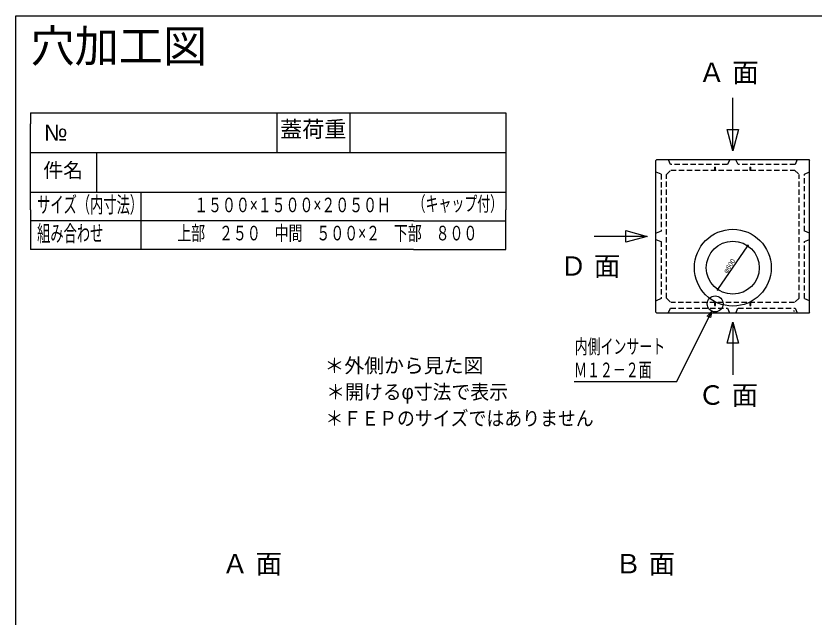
# Model space of a CAD drawing. Units: millimetres, scale not verified. Extents: x -4654 to 4706, y -3533 to 3388.
# Drawn here: x -4654 to -136, y -16 to 3388 of the extents above; entities that cross this region are included whole.
import ezdxf
from ezdxf.enums import TextEntityAlignment as Align

# ---------------------------------------------------------------- set-up
doc = ezdxf.new("R2010")
doc.units = ezdxf.units.MM
doc.header["$LTSCALE"] = 25
doc.linetypes.add('DASHED1', pattern=[1.8, 1.2, -0.6])
doc.layers.add('0-0_レイヤ_1', color=7, linetype='Continuous')
doc.styles.add('HG丸ｺﾞｼｯｸM-PRO', font='')
doc.styles.add('図脳フォント', font='')
doc.styles.get('HG丸ｺﾞｼｯｸM-PRO').set_extended_font_data('HG丸ｺﾞｼｯｸM-PRO')
doc.styles.get('図脳フォント').set_extended_font_data('図脳フォント')

msp = doc.modelspace()

# ---------------------------------------------------------------- hatches: boundary and pattern name
at = {"layer": '0-0_レイヤ_1'}
for points in [[(-503.92, 2086.3, 1), (-518.92, 2086.3, 1)], [(-672.4, 1838.08, 1), (-687.4, 1838.08, 1)]]:
    msp.add_hatch(color=256, dxfattribs=at).paths.add_polyline_path(points)

# ---------------------------------------------------------------- linework, layer by layer
for p, q in [((-4654.12, -3532.82), (-4654.12, 3387.5)), ((-595.66, 2624.69), (-595.66, 2924.69)), ((-4571.89, 2839.56), (-2402.88, 2839.56)), ((-4571.89, 2839.56), (-4571.89, 2777.06)), ((-2763.38, 2839.56), (-2763.38, 2677.06)), ((-2402.88, 2839.56), (-1881.55, 2839.56)), ((-1881.55, 2839.56), (-1881.55, 2777.06)), ((-4571.89, 2289.56), (-4571.89, 2777.06)), ((-1881.55, 2777.06), (-1881.55, 2289.56)), ((-2763.38, 2677.06), (-2763.38, 2614.56)), ((-4571.89, 2614.56), (-1881.55, 2614.56)), ((-4198.59, 2614.56), (-4198.59, 2389.56)), ((-1030.66, 2569.69), (-1025.66, 2574.69)), ((-1030.66, 1709.69), (-1030.66, 2569.69)), ((-1025.66, 2574.69), (-165.66, 2574.69)), ((-698.66, 2532.19), (-692.66, 2532.19)), ((-498.66, 2532.19), (-492.66, 2532.19)), ((-165.66, 2574.69), (-160.66, 2569.69)), ((-160.66, 1709.69), (-160.66, 2569.69)), ((-3945.24, 2064.56), (-3945.24, 2389.56)), ((-4571.89, 2289.56), (-4571.89, 2064.56)), ((-1881.55, 2064.56), (-1881.55, 2289.56)), ((-2402.88, 2227.06), (-4571.89, 2227.06)), ((-2402.88, 2227.06), (-1881.55, 2227.06)), ((-1080.66, 2139.69), (-1380.66, 2139.69)), ((-679.9, 1838.08), (-511.42, 2086.3)), ((-2402.88, 2064.56), (-4571.89, 2064.56)), ((-2402.88, 2064.56), (-1881.55, 2064.56)), ((-698.66, 1764.69), (-692.66, 1764.69)), ((-498.66, 1764.69), (-492.66, 1764.69)), ((-250.66, 1714.69), (-245.66, 1719.69)), ((-1025.66, 1704.69), (-1030.66, 1709.69)), ((-165.66, 1704.69), (-1025.66, 1704.69)), ((-160.66, 1709.69), (-165.66, 1704.69)), ((-595.66, 1654.69), (-595.66, 1354.69)), ((-1494.22, 1317.51), (-911.63, 1317.51))]:
    msp.add_line(p, q, dxfattribs=at)
at = {"layer": '0-0_レイヤ_1', "linetype": 'DASHED1'}
for p, q in [((-948.16, 2545.69), (-960.66, 2574.69)), ((-625.66, 2545.69), (-948.16, 2545.69)), ((-613.16, 2574.69), (-625.66, 2545.69)), ((-565.66, 2545.69), (-578.16, 2574.69)), ((-243.16, 2545.69), (-565.66, 2545.69)), ((-230.66, 2574.69), (-243.16, 2545.69)), ((-1030.66, 2504.69), (-1001.66, 2492.19)), ((-1001.66, 2492.19), (-1001.66, 2169.69)), ((-970.66, 2489.69), (-945.66, 2514.69)), ((-970.66, 1789.69), (-970.66, 2489.69)), ((-945.66, 2514.69), (-245.66, 2514.69)), ((-245.66, 2514.69), (-220.66, 2489.69)), ((-220.66, 1789.69), (-220.66, 2489.69)), ((-189.66, 2492.19), (-160.66, 2504.69)), ((-189.66, 2169.69), (-189.66, 2492.19)), ((-1001.66, 2169.69), (-1030.66, 2157.19)), ((-160.66, 2157.19), (-189.66, 2169.69)), ((-1030.66, 2122.19), (-1001.66, 2109.69)), ((-1001.66, 2109.69), (-1001.66, 1787.19)), ((-189.66, 2109.69), (-160.66, 2122.19)), ((-189.66, 1787.19), (-189.66, 2109.69)), ((-1001.66, 1787.19), (-1030.66, 1774.69)), ((-970.66, 1789.69), (-945.66, 1764.69)), ((-245.66, 1764.69), (-945.66, 1764.69)), ((-220.66, 1789.69), (-245.66, 1764.69)), ((-160.66, 1774.69), (-189.66, 1787.19)), ((-960.66, 1704.69), (-948.16, 1733.69)), ((-948.16, 1733.69), (-625.66, 1733.69)), ((-625.66, 1733.69), (-613.16, 1704.69)), ((-578.16, 1704.69), (-565.66, 1733.69)), ((-565.66, 1733.69), (-243.16, 1733.69)), ((-243.16, 1733.69), (-230.66, 1704.69))]:
    msp.add_line(p, q, dxfattribs=at)
at = {"layer": '0-0_レイヤ_1'}
for points in [[(-4654.12, 3387.5), (4705.88, 3387.5), (4705.88, -3532.82), (-4654.12, -3532.82)], [(-3177.11, 2839.56), (-3177.11, 2677.06), (-3177.11, 2614.56)], [(-698.66, 2532.19), (-698.66, 2514.69), (-692.66, 2514.69), (-692.66, 2532.19)], [(-498.66, 2532.19), (-498.66, 2514.69), (-492.66, 2514.69), (-492.66, 2532.19)], [(-4571.89, 2389.56), (-2402.88, 2389.56), (-1881.55, 2389.56)], [(-698.66, 1764.69), (-698.66, 1747.19), (-692.66, 1747.19), (-692.66, 1764.69)], [(-498.66, 1764.69), (-498.66, 1747.19), (-492.66, 1747.19), (-492.66, 1764.69)], [(-911.63, 1317.51), (-715.21, 1716.66), (-722.49, 1679.87), (-739.91, 1688.44), (-715.21, 1716.66), (-753.46, 1638.92)]]:
    msp.add_lwpolyline(points, dxfattribs=at)
for points in [[(-595.66, 2624.69), (-628.01, 2745.43), (-563.3, 2745.43)], [(-1080.66, 2139.69), (-1201.4, 2107.34), (-1201.4, 2172.04)], [(-595.66, 1654.69), (-563.3, 1533.95), (-628.01, 1533.95)]]:
    msp.add_lwpolyline(points, close=True, dxfattribs=at)
for centre, radius in [((-595.66, 1962.19), 217.5), ((-595.66, 1962.19), 150), ((-695.66, 1757.19), 45)]:
    msp.add_circle(centre, radius, dxfattribs=at)

# ---------------------------------------------------------------- texts
at = {"layer": '0-0_レイヤ_1', "style": 'HG丸ｺﾞｼｯｸM-PRO'}
for s, height, p in [('穴加工図', 183.3, (-4571.89, 3070.79)), ('Ａ 面', 110, (-789.51, 2979.82)), ('蓋荷重', 91.64, (-3158.36, 2673.29)), ('№', 91.64, (-4494.44, 2652.99)), ('件名', 82.48, (-4499.56, 2447.76)), ('Ｄ 面', 110, (-1573.37, 1883.63)), ('＊外側から見た図', 82.48, (-2907.38, 1341.99)), ('Ｃ 面', 110, (-792.68, 1153.08)), ('Ａ 面', 110, (-3488.29, 198.13)), ('Ｂ 面', 110, (-1262.85, 198.13))]:
    msp.add_text(s, height=height, dxfattribs=at).set_placement(p, align=Align.BOTTOM_LEFT)
for s, height, width, p in [('サイズ（内寸法）', 91.64, 0.6, (-4534.39, 2245.81)), ('１５００×１５００×２０５０Ｈ', 82.48, 0.7, (-3645.24, 2251.49)), ('（キャップ付）', 82.48, 0.65, (-2408.33, 2258.04)), ('組み合わせ', 91.64, 0.6, (-4534.39, 2083.31)), ('上部\u3000２５０\u3000中間\u3000５００×２\u3000下部\u3000８００', 82.48, 0.7, (-3740.67, 2092.13)), ('内側インサート', 82.48, 0.65, (-1490.61, 1449.76)), ('Ｍ１２－２面', 82.48, 0.65, (-1494.22, 1317.51)), ('＊開けるφ寸法で表示', 82.48, 0.95, (-2897.93, 1192.88)), ('＊ＦＥＰのサイズではありません', 82.48, 0.9, (-2901.85, 1043.43))]:
    msp.add_text(s, height=height, dxfattribs=dict(at, width=width)).set_placement(p, align=Align.BOTTOM_LEFT)
at = {"layer": '0-0_レイヤ_1', "style": '図脳フォント'}
msp.add_text('φ600', height=27.49, rotation=55.834, dxfattribs=at).set_placement((-621.98, 1923.4), align=Align.BOTTOM_LEFT)

doc.saveas('drawing.dxf')
